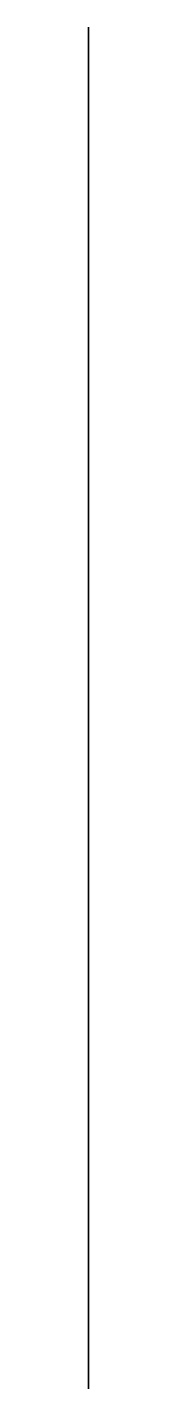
# Model space of a CAD drawing. Header units: millimetres. Extents: x 7.1 to 45, y -0.3 to 18.5.
# Drawn here: x 44.98 to 44.98, y -0.29 to 17.71 of the extents above.
import ezdxf

# ---------------------------------------------------------------- set-up
doc = ezdxf.new("R2010")
doc.units = ezdxf.units.MM
doc.layers.add('Additional', color=5, linetype='Continuous')
doc.layers.add('Outline', color=7, linetype='Continuous', lineweight=30)

msp = doc.modelspace()

# ---------------------------------------------------------------- linework, layer by layer
at = {"layer": 'Additional', "lineweight": 35, "extrusion": (1, 0, -1.83697e-16), "elevation": 44.984}
msp.add_lwpolyline([(5.71, 32.019), (5.71, 28.019), (11.71, 28.019), (11.71, 32.019)], close=True, dxfattribs=at)
at = {"layer": 'Outline', "extrusion": (1, 0, -1.83697e-16)}
for p, q in [((44.984, 17.71, 36.019), (44.984, 17.71, 28.019)), ((44.984, 17.71, 28.019), (44.984, 14.71, 28.019)), ((44.984, 17.71, 36.019), (44.984, -0.29, 36.019)), ((44.984, 14.71, 28.019), (44.984, 14.71, 0.019)), ((44.984, 14.71, 0.019), (44.984, 2.71, 0.019)), ((44.984, 2.71, 0.019), (44.984, 2.71, 28.019)), ((44.984, 2.71, 28.019), (44.984, -0.29, 28.019)), ((44.984, -0.29, 36.019), (44.984, -0.29, 28.019))]:
    msp.add_line(p, q, dxfattribs=at)
at = {"layer": 'Outline', "lineweight": 35, "extrusion": (1, 0, -1.83697e-16)}
for p, q in [((44.984, -0.29, 36.019), (44.984, 17.71, 36.019)), ((44.984, 17.71, 36.019), (44.984, 17.71, 28.019)), ((44.984, 17.71, 28.019), (44.984, 14.71, 28.019)), ((44.984, 14.71, 28.019), (44.984, 14.71, 0.019)), ((44.984, 14.71, 0.019), (44.984, 2.71, 0.019)), ((44.984, 5.71, 32.019), (44.984, 11.71, 32.019)), ((44.984, 11.71, 32.019), (44.984, 11.71, 28.019)), ((44.984, 11.71, 28.019), (44.984, 5.71, 28.019)), ((44.984, 10.46, 23.269), (44.984, 10.46, 21.269)), ((44.984, 6.96, 23.269), (44.984, 6.96, 21.269)), ((44.984, 5.71, 28.019), (44.984, 5.71, 32.019)), ((44.984, 2.71, 0.019), (44.984, 2.71, 28.019)), ((44.984, 2.71, 28.019), (44.984, -0.29, 28.019)), ((44.984, -0.29, 28.019), (44.984, -0.29, 36.019))]:
    msp.add_line(p, q, dxfattribs=at)
at = {"layer": 'Outline', "lineweight": 35, "extrusion": (-1, 0, 1.83697e-16), "elevation": -44.984}
msp.add_lwpolyline([(-5.71, 32.019), (-5.71, 28.019), (-11.71, 28.019), (-11.71, 32.019)], close=True, dxfattribs=at)
at = {"layer": 'Outline', "lineweight": 35, "extrusion": (1, 0, -1.83697e-16)}
msp.add_circle((8.71, 4.769, 44.984), 1.75, dxfattribs=at)
for centre, start, end in [((8.71, 23.269, 44.984), 0, 180), ((8.71, 21.269, 44.984), 180, 0)]:
    msp.add_arc(centre, 1.75, start, end, dxfattribs=at)

doc.saveas('drawing.dxf')
